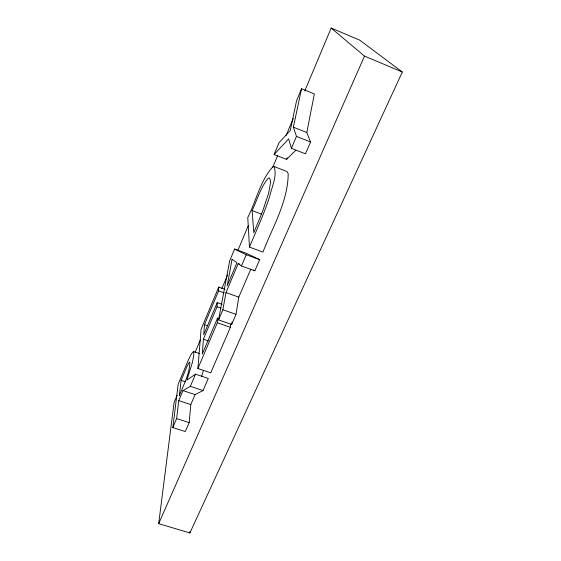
<?xml version="1.0" encoding="UTF-8"?>
<svg xmlns="http://www.w3.org/2000/svg" width="561" height="561" viewBox="0 0 561 561"><rect width="100%" height="100%" fill="white"/><g stroke="black" fill="none" stroke-linecap="round" stroke-linejoin="round"><path stroke-width="0.84" d="M225.052 289.294L218.734 287.05L201.076 329.342L197.9 368.521L210.726 372.813L230.41 327.308L230.424 324.216M197.9 368.521L217.324 322.771L217.507 318.171L219.12 318.732M222.128 304.35L217.212 302.617L203.727 334.707L204.463 324.672L218.58 290.921L218.734 287.05M217.507 318.171L202.318 354.019L203.398 339.202L217.037 306.811L217.212 302.617M177.115 395.26L174.071 402.525L158.679 523.665L189.877 532.95L190.004 531.211M189.176 422.643L190.803 404.572L195.088 394.586L203.061 390.54L208.299 378.43L195.509 374.159L186.897 380.106L192.465 362.245L193.882 354.489L193.51 351.481L191.56 353.633L188.748 359.117L178.167 384.201L172.837 427.552L185.326 431.549L189.176 422.643L176.631 418.597L178.742 400.631L182.97 390.603L190.333 386.333L195.509 374.159M181.119 380.344L179.303 395.863C183.461 384.944 189.66 373.97 189.863 362.055L188.784 363.023L187.115 366.256L181.119 380.344L185.235 381.711M218.545 319.903L222.857 309.749L225.978 292.59L238.222 263.607L241.447 265.97L254.848 270.809L259.673 259.659L246.637 253.432L234.603 249.042L229.715 260.746L218.545 319.903L231.644 324.454L236.013 314.356L238.79 297.134L250.844 269.105M231.644 324.454L232.086 321.874M274.084 154.513L288.642 138.869L291.397 148.335L305.429 153.847L310.563 141.982L306.797 132.501L314.349 93.953L301.545 88.743L296.629 100.51L290.268 130.425L278.971 142.796L274.084 154.513L286.573 159.38L295.85 150.243M291.397 148.335L296.467 136.407L293.368 127.165L301.545 88.743M201.616 376.508L203.447 370.267M252.127 210.599C257.211 199.716 260.521 187.556 268.235 178.167L269.546 178.047L270.297 179.899L270.43 183.307L268.635 193.208L262.639 211.287L253.782 232.696L252.127 210.599L261.412 214.078M195.06 352.49L200.48 339.573M221.805 288.733L227.563 275.009M237.724 250.795L248.221 225.781M272.597 167.669L277.674 155.565M286.138 135.39L293.249 118.441M304.763 91.001L331.172 28.05L359.741 40.168L402.321 72.011L189.877 532.95M286.573 159.38L287.232 157.823M172.837 427.552L176.631 418.597M241.447 265.97L246.209 254.75L234.603 249.042M249.456 247.113C256.468 230.319 264.091 213.734 269.708 196.399C271.699 186.841 277.527 176.189 274.013 166.505L273.186 166.449C260.199 180.446 256.286 200.782 247.766 217.521L249.456 247.113L262.955 252.057C272.751 226.707 287.989 201.56 288.207 173.693L286.952 171.512L274.013 166.505M158.679 523.665L364.503 56.093L331.172 28.05M178.742 400.631L190.803 404.572M182.97 390.603L195.088 394.586M190.333 386.333L203.061 390.54M193.51 351.481L199.751 353.598M203.398 339.202L208.306 340.878M217.324 322.771L230.41 327.308M204.463 324.672L207.612 325.759M217.037 306.811L220.922 308.171M222.857 309.749L236.013 314.356M225.978 292.59L238.79 297.134M218.58 290.921L224.176 292.898M238.222 263.607L239.842 264.196M246.209 254.75L259.673 259.659M296.467 136.407L310.563 141.982M293.368 127.165L306.797 132.501M364.503 56.093L402.321 72.011M253.628 269.974L254.848 270.809M232.051 259.252L227.205 285.858L236.966 262.702L232.051 259.252"/></g></svg>
